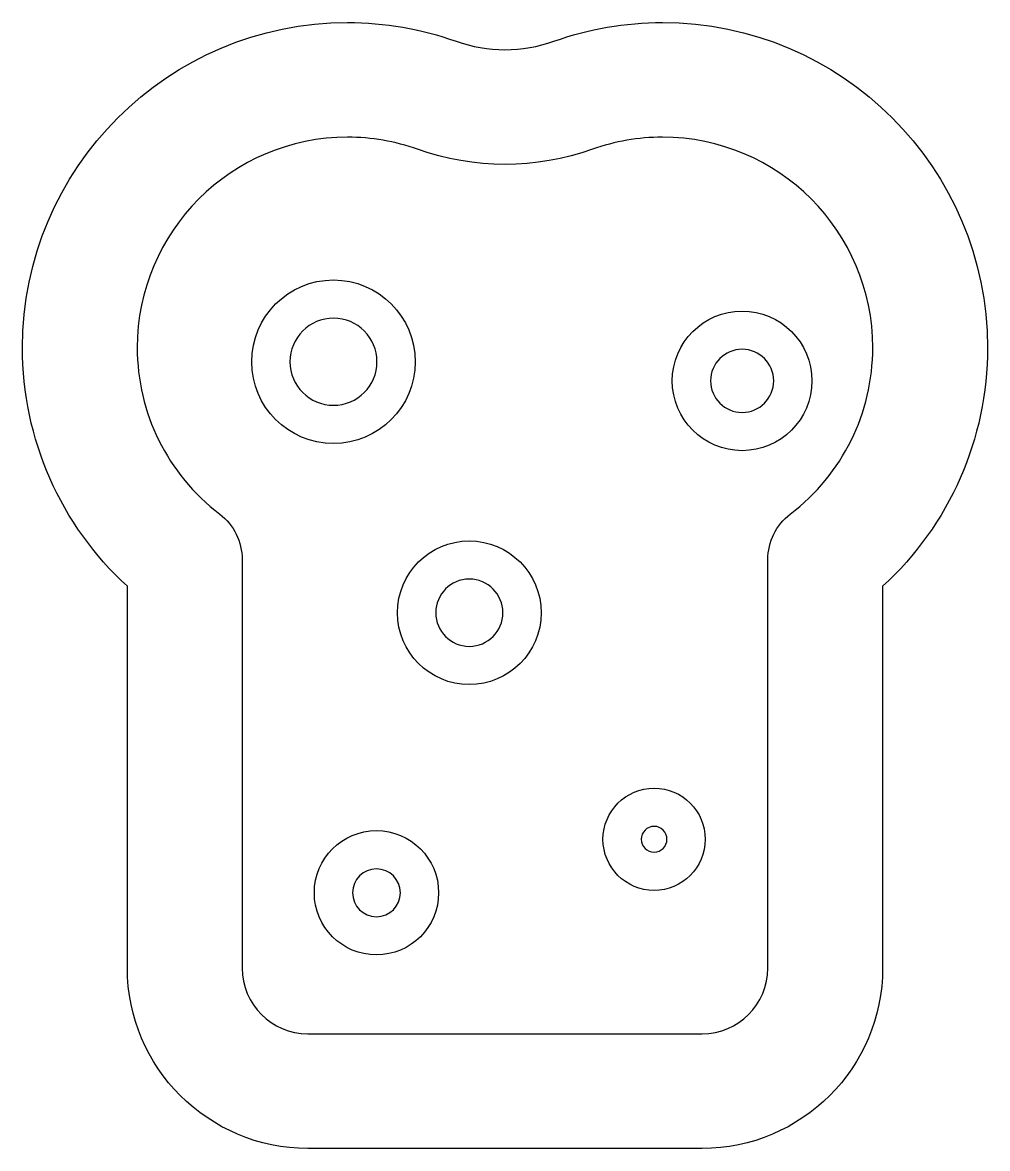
# Model space of a CAD drawing. Header units: centimetres. Extents: x -5.6 to 5.6, y -6.6 to 6.6.
import ezdxf

# ---------------------------------------------------------------- set-up
doc = ezdxf.new("R2010")
doc.units = ezdxf.units.CM
doc.header["$MEASUREMENT"] = 0
doc.layers.add('Layer 1', color=7, linetype='Continuous')

msp = doc.modelspace()

# ---------------------------------------------------------------- linework, layer by layer
at = {"layer": 'Layer 1'}
for points, knots in [([(1.83674, 6.56788), (1.40309, 6.56788), (0.97666, 6.49427), (0.56936, 6.34878), (0.56936, 6.34878), (0.20212, 6.21765), (-0.20277, 6.21786), (-0.56999, 6.34899), (-0.56999, 6.34899), (-0.97644, 6.49427), (-1.40266, 6.56788), (-1.83676, 6.56788), (-1.83676, 6.56788), (-3.92747, 6.56788), (-5.62829, 4.86706), (-5.62829, 2.77635), (-5.62829, 2.77635), (-5.62829, 1.70603), (-5.18638, 0.70853), (-4.40488, -0.00895), (-4.40488, -0.00895), (-4.40488, -0.00895), (-4.40488, -4.46308), (-4.40488, -4.46308), (-4.40488, -4.46308), (-4.40488, -5.62373), (-3.46069, -6.56792), (-2.29999, -6.56792), (-2.29999, -6.56792), (-2.29999, -6.56792), (2.30002, -6.56791), (2.30002, -6.56791), (2.30002, -6.56791), (3.46069, -6.56791), (4.40486, -5.62372), (4.40486, -4.46307), (4.40486, -4.46307), (4.40486, -4.46307), (4.40486, -0.00892), (4.40486, -0.00892), (4.40486, -0.00892), (5.18636, 0.70852), (5.62827, 1.70606), (5.62827, 2.77638), (5.62827, 2.77638), (5.6283, 4.86706), (3.92745, 6.56788), (1.83674, 6.56788)], [0, 0, 0, 0, 0.07692308, 0.07692308, 0.07692308, 0.07692308, 0.15384615, 0.15384615, 0.15384615, 0.15384615, 0.23076923, 0.23076923, 0.23076923, 0.23076923, 0.30769231, 0.30769231, 0.30769231, 0.30769231, 0.38461538, 0.38461538, 0.38461538, 0.38461538, 0.46153846, 0.46153846, 0.46153846, 0.46153846, 0.53846154, 0.53846154, 0.53846154, 0.53846154, 0.61538462, 0.61538462, 0.61538462, 0.61538462, 0.69230769, 0.69230769, 0.69230769, 0.69230769, 0.76923077, 0.76923077, 0.76923077, 0.76923077, 0.84615385, 0.84615385, 0.84615385, 0.84615385, 1, 1, 1, 1]), ([(3.32803, 0.83243), (3.16317, 0.70569), (3.0667, 0.50966), (3.0667, 0.30189), (3.0667, 0.30189), (3.0667, 0.30189), (3.0667, -4.46304), (3.0667, -4.46304), (3.0667, -4.46304), (3.0667, -4.88576), (2.72277, -5.2297), (2.30004, -5.2297), (2.30004, -5.2297), (2.30004, -5.2297), (-2.3, -5.2297), (-2.3, -5.2297), (-2.3, -5.2297), (-2.72278, -5.2297), (-3.06668, -4.88577), (-3.06668, -4.46304), (-3.06668, -4.46304), (-3.06668, -4.46304), (-3.06668, 0.30189), (-3.06668, 0.30189), (-3.06668, 0.30189), (-3.06668, 0.50967), (-3.16317, 0.7057), (-3.32804, 0.83243), (-3.32804, 0.83243), (-3.93941, 1.30228), (-4.29012, 2.01075), (-4.29012, 2.77635), (-4.29012, 2.77635), (-4.29012, 4.12911), (-3.18953, 5.2297), (-1.83677, 5.2297), (-1.83677, 5.2297), (-1.55666, 5.2297), (-1.28202, 5.18223), (-1.01997, 5.08857), (-1.01997, 5.08857), (-0.36222, 4.85441), (0.36287, 4.85441), (1.01933, 5.08857), (1.01933, 5.08857), (1.28174, 5.18223), (1.55662, 5.2297), (1.83673, 5.2297), (1.83673, 5.2297), (3.18949, 5.2297), (4.29008, 4.12914), (4.29008, 2.77635), (4.29008, 2.77635), (4.29011, 2.01075), (3.93941, 1.30228), (3.32803, 0.83243)], [0, 0, 0, 0, 0.06666667, 0.06666667, 0.06666667, 0.06666667, 0.13333333, 0.13333333, 0.13333333, 0.13333333, 0.2, 0.2, 0.2, 0.2, 0.26666667, 0.26666667, 0.26666667, 0.26666667, 0.33333333, 0.33333333, 0.33333333, 0.33333333, 0.4, 0.4, 0.4, 0.4, 0.46666667, 0.46666667, 0.46666667, 0.46666667, 0.53333333, 0.53333333, 0.53333333, 0.53333333, 0.6, 0.6, 0.6, 0.6, 0.66666667, 0.66666667, 0.66666667, 0.66666667, 0.73333333, 0.73333333, 0.73333333, 0.73333333, 0.8, 0.8, 0.8, 0.8, 0.86666667, 0.86666667, 0.86666667, 0.86666667, 1, 1, 1, 1]), ([(-1.04722, 2.61038), (-1.04722, 3.13637), (-1.47518, 3.56436), (-2.00118, 3.56436), (-2.00118, 3.56436), (-2.52717, 3.56436), (-2.95519, 3.13637), (-2.95519, 2.61038), (-2.95519, 2.61038), (-2.95519, 2.08439), (-2.5272, 1.6564), (-2.00118, 1.6564), (-2.00118, 1.6564), (-1.47518, 1.6564), (-1.04722, 2.08439), (-1.04722, 2.61038)], [0, 0, 0, 0, 0.2, 0.2, 0.2, 0.2, 0.4, 0.4, 0.4, 0.4, 0.6, 0.6, 0.6, 0.6, 1, 1, 1, 1]), ([(2.76611, 3.20193), (2.31698, 3.20193), (1.95151, 2.83646), (1.95151, 2.38736), (1.95151, 2.38736), (1.95151, 1.93823), (2.31698, 1.57276), (2.76611, 1.57276), (2.76611, 1.57276), (3.21521, 1.57276), (3.58068, 1.93823), (3.58068, 2.38736), (3.58068, 2.38736), (3.58069, 2.83647), (3.21522, 3.20193), (2.76611, 3.20193)], [0, 0, 0, 0, 0.2, 0.2, 0.2, 0.2, 0.4, 0.4, 0.4, 0.4, 0.6, 0.6, 0.6, 0.6, 1, 1, 1, 1]), ([(-2.5091, 2.61038), (-2.5091, 2.89047), (-2.28129, 3.1183), (-2.00118, 3.1183), (-2.00118, 3.1183), (-1.72109, 3.1183), (-1.49329, 2.89049), (-1.49329, 2.61038), (-1.49329, 2.61038), (-1.49329, 2.33027), (-1.7211, 2.10246), (-2.00118, 2.10246), (-2.00118, 2.10246), (-2.28129, 2.10246), (-2.5091, 2.33026), (-2.5091, 2.61038)], [0, 0, 0, 0, 0.2, 0.2, 0.2, 0.2, 0.4, 0.4, 0.4, 0.4, 0.6, 0.6, 0.6, 0.6, 1, 1, 1, 1]), ([(2.76611, 2.01882), (2.56288, 2.01882), (2.39757, 2.18413), (2.39757, 2.38736), (2.39757, 2.38736), (2.39757, 2.59056), (2.56288, 2.75587), (2.76611, 2.75587), (2.76611, 2.75587), (2.96928, 2.75587), (3.1346, 2.59056), (3.1346, 2.38736), (3.1346, 2.38736), (3.13462, 2.18414), (2.96931, 2.01882), (2.76611, 2.01882)], [0, 0, 0, 0, 0.2, 0.2, 0.2, 0.2, 0.4, 0.4, 0.4, 0.4, 0.6, 0.6, 0.6, 0.6, 1, 1, 1, 1]), ([(-0.41645, 0.52009), (-0.87862, 0.52009), (-1.25454, 0.1442), (-1.25454, -0.31779), (-1.25454, -0.31779), (-1.25454, -0.77996), (-0.87862, -1.15588), (-0.41645, -1.15588), (-0.41645, -1.15588), (0.04572, -1.15588), (0.42167, -0.77996), (0.42167, -0.31779), (0.42167, -0.31779), (0.42167, 0.1442), (0.04572, 0.52009), (-0.41645, 0.52009)], [0, 0, 0, 0, 0.2, 0.2, 0.2, 0.2, 0.4, 0.4, 0.4, 0.4, 0.6, 0.6, 0.6, 0.6, 1, 1, 1, 1]), ([(-0.41645, -0.70982), (-0.63275, -0.70982), (-0.80848, -0.53403), (-0.80848, -0.31779), (-0.80848, -0.31779), (-0.80848, -0.1017), (-0.63272, 0.07403), (-0.41645, 0.07403), (-0.41645, 0.07403), (-0.20015, 0.07403), (-0.02442, -0.10173), (-0.02442, -0.31779), (-0.02442, -0.31779), (-0.02439, -0.53404), (-0.20013, -0.70982), (-0.41645, -0.70982)], [0, 0, 0, 0, 0.2, 0.2, 0.2, 0.2, 0.4, 0.4, 0.4, 0.4, 0.6, 0.6, 0.6, 0.6, 1, 1, 1, 1]), ([(1.73937, -2.36426), (1.41049, -2.36426), (1.14303, -2.63173), (1.14303, -2.9606), (1.14303, -2.9606), (1.14303, -3.28947), (1.4105, -3.55694), (1.73937, -3.55694), (1.73937, -3.55694), (2.06824, -3.55694), (2.33571, -3.2895), (2.33571, -2.9606), (2.33571, -2.9606), (2.33571, -2.6317), (2.06825, -2.36426), (1.73937, -2.36426)], [0, 0, 0, 0, 0.2, 0.2, 0.2, 0.2, 0.4, 0.4, 0.4, 0.4, 0.6, 0.6, 0.6, 0.6, 1, 1, 1, 1]), ([(-1.49934, -2.85999), (-1.89899, -2.85999), (-2.22419, -3.18519), (-2.22419, -3.58484), (-2.22419, -3.58484), (-2.22419, -3.98452), (-1.89899, -4.30969), (-1.49934, -4.30969), (-1.49934, -4.30969), (-1.09966, -4.30969), (-0.77449, -3.98452), (-0.77449, -3.58484), (-0.77449, -3.58484), (-0.77449, -3.18516), (-1.09966, -2.85999), (-1.49934, -2.85999)], [0, 0, 0, 0, 0.2, 0.2, 0.2, 0.2, 0.4, 0.4, 0.4, 0.4, 0.6, 0.6, 0.6, 0.6, 1, 1, 1, 1]), ([(1.73937, -3.11089), (1.65663, -3.11089), (1.58909, -3.04334), (1.58909, -2.96061), (1.58909, -2.96061), (1.58909, -2.87782), (1.65661, -2.81033), (1.73937, -2.81033), (1.73937, -2.81033), (1.82216, -2.81033), (1.88965, -2.87783), (1.88965, -2.96061), (1.88965, -2.96061), (1.88965, -3.04334), (1.82216, -3.11089), (1.73937, -3.11089)], [0, 0, 0, 0, 0.2, 0.2, 0.2, 0.2, 0.4, 0.4, 0.4, 0.4, 0.6, 0.6, 0.6, 0.6, 1, 1, 1, 1]), ([(-1.49934, -3.86363), (-1.65314, -3.86363), (-1.77813, -3.73859), (-1.77813, -3.58484), (-1.77813, -3.58484), (-1.77813, -3.43109), (-1.65314, -3.30605), (-1.49934, -3.30605), (-1.49934, -3.30605), (-1.34556, -3.30605), (-1.22055, -3.43109), (-1.22055, -3.58484), (-1.22055, -3.58484), (-1.22055, -3.73859), (-1.34559, -3.86363), (-1.49934, -3.86363)], [0, 0, 0, 0, 0.2, 0.2, 0.2, 0.2, 0.4, 0.4, 0.4, 0.4, 0.6, 0.6, 0.6, 0.6, 1, 1, 1, 1])]:
    msp.add_open_spline(points, degree=3, knots=knots, dxfattribs=at)

doc.saveas('drawing.dxf')
